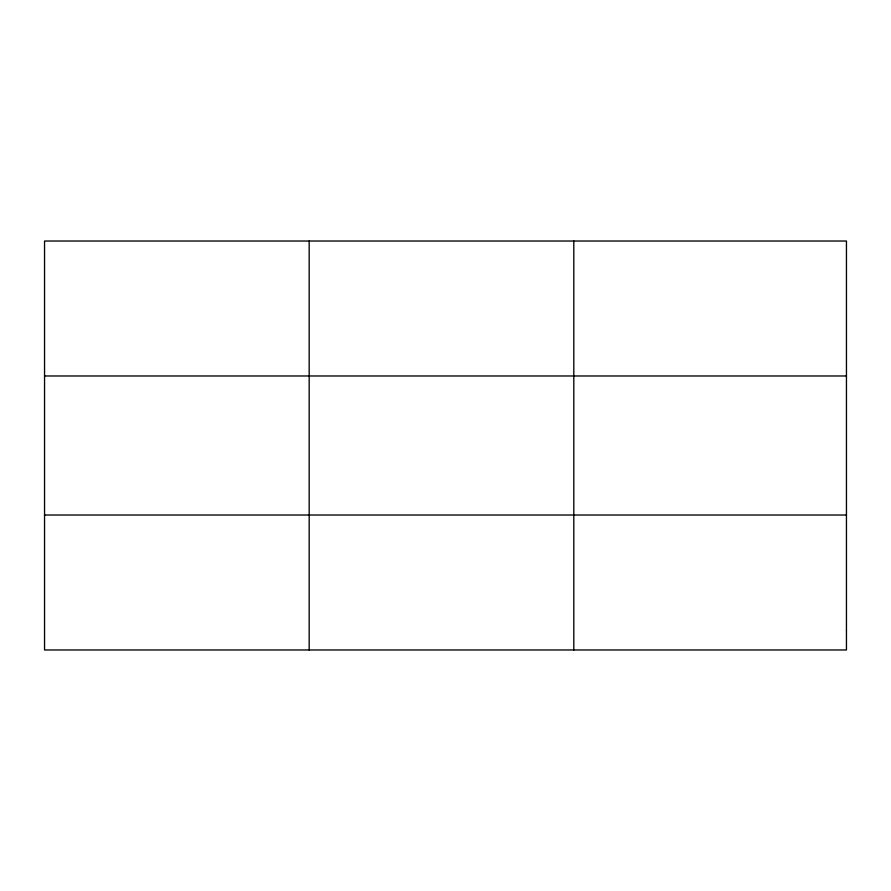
<?xml version="1.0" encoding="UTF-8"?>
<svg xmlns="http://www.w3.org/2000/svg" width="891" height="891" viewBox="0 0 891 891"><rect width="100%" height="100%" fill="white"/><g stroke="black" fill="none" stroke-linecap="round" stroke-linejoin="round"><path stroke-width="1.34" d="M309.177 241.027L309.177 649.973M573.804 241.027L573.804 649.973M44.55 375.98L846.45 375.98M44.55 515.02L846.45 515.02M846.45 630.694L846.45 649.973L44.55 649.973L44.55 241.027L846.45 241.027L846.45 630.694"/></g></svg>
